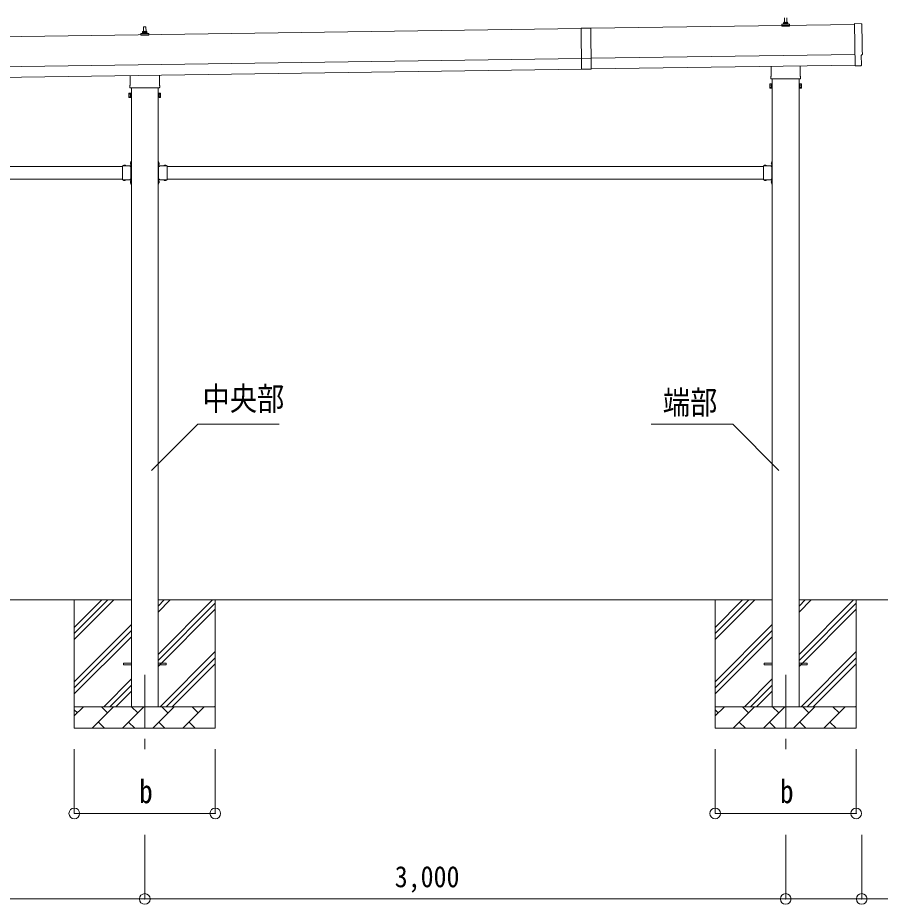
# Model space of a CAD drawing. Units: millimetres, scale not verified. Extents: x -13976 to 14131, y -9754 to 9646.
# Drawn here: x 4192 to 8230, y 2070 to 6217 of the extents above; entities that cross this region are included whole.
import ezdxf
from ezdxf.enums import TextEntityAlignment as Align

# ---------------------------------------------------------------- set-up
doc = ezdxf.new("R2010")
doc.units = ezdxf.units.MM
doc.header["$LTSCALE"] = 50
doc.header["$PDMODE"] = 32
doc.header["$PDSIZE"] = 50
doc.linetypes.add('CHAIN1', pattern=[8, 5, -1, 1, -1])
doc.linetypes.add('USER8', pattern=[4, 3, -1])
for name, color, linetype, lineweight in [('0-2_建具', 4, 'Continuous', 9), ('0-4_設備', 7, 'Continuous', 9), ('0-6_手摺', 5, 'Continuous', 5), ('0-7_ハッチ', 6, 'Continuous', 9)]:
    doc.layers.add(name, color=color, linetype=linetype, lineweight=lineweight)
doc.styles.add('ＭＳ ゴシック', font='')
doc.styles.get('ＭＳ ゴシック').set_extended_font_data('MS Gothic')

msp = doc.modelspace()

# ---------------------------------------------------------------- linework, layer by layer
at = {"layer": '0-2_建具'}
for p, q in [((8109.75, 6185.48), (6874.38, 6167.83)), ((7768.9, 6178.22), (7768.9, 6185.93)), ((7769.29, 6186.72), (7805.02, 6186.72)), ((7769.67, 6186.9), (7776.39, 6188.53)), ((7776.77, 6188.72), (7797.54, 6188.72)), ((7777.15, 6189.5), (7777.15, 6193.72)), ((7778.15, 6193.72), (7796.15, 6193.72)), ((7781.15, 6193.72), (7781.88, 6217.24)), ((7792.43, 6217.24), (7793.15, 6193.72)), ((7797.15, 6189.5), (7797.15, 6193.72)), ((7804.64, 6186.9), (7797.92, 6188.53)), ((7805.4, 6178.22), (7805.4, 6185.93)), ((8109.68, 6190.57), (8112.51, 5992.73)), ((8141.27, 6189.37), (8109.68, 6190.57)), ((6829.38, 6167.19), (1464.43, 6090.55)), ((4768.9, 6135.36), (4768.9, 6143.07)), ((4769.29, 6143.86), (4805.02, 6143.86)), ((4769.67, 6144.05), (4776.39, 6145.68)), ((4776.77, 6145.86), (4797.54, 6145.86)), ((4777.15, 6146.65), (4777.15, 6150.86)), ((4778.15, 6150.86), (4796.15, 6150.86)), ((4781.15, 6150.86), (4781.88, 6174.39)), ((4782.88, 6175.36), (4791.43, 6175.36)), ((4792.43, 6174.39), (4793.15, 6150.86)), ((4797.15, 6146.65), (4797.15, 6150.86)), ((4804.64, 6144.05), (4797.92, 6145.68)), ((4805.4, 6135.36), (4805.4, 6143.07)), ((6829.37, 6168.19), (6874.37, 6168.83)), ((6829.37, 6168.19), (6832.11, 5976.21)), ((6874.37, 6168.83), (6877.11, 5976.85)), ((7805.4, 6178.22), (7768.9, 6178.22)), ((4805.4, 6135.36), (4768.9, 6135.36)), ((1466.43, 5950.56), (6831.38, 6027.2)), ((6876.4, 6026.35), (6831.41, 6025.7)), ((6876.38, 6027.85), (8111.75, 6045.49)), ((8141.19, 6042.53), (8141.79, 6042.54)), ((8141.86, 5995.5), (8141.19, 6042.53)), ((1467.15, 5900.57), (6832.1, 5977.21)), ((6877.11, 5976.85), (6832.11, 5976.21)), ((6877.09, 5977.85), (8112.47, 5995.5)), ((7718.85, 5944.23), (7718.85, 5989.88)), ((7855.45, 5991.83), (7855.45, 5944.23)), ((8112.51, 5992.73), (8112.52, 5991.73)), ((8130.73, 5992.9), (8112.52, 5991.73)), ((8131.4, 5992.27), (8130.73, 5992.9)), ((8132.15, 5992.01), (8139.07, 5992.47)), ((4718.85, 5901.37), (4718.85, 5947.02)), ((4855.45, 5948.97), (4855.45, 5901.37)), ((7717.15, 5935.46), (7717.15, 5940.96)), ((7855.09, 5931.96), (7719.22, 5931.96)), ((7724.65, 5931.96), (7724.65, 2993.74)), ((7849.65, 2993.74), (7849.65, 5931.96)), ((7857.15, 5940.96), (7857.15, 5935.46)), ((4717.15, 5892.6), (4717.15, 5898.1)), ((4857.15, 5898.1), (4857.15, 5892.6)), ((7713.15, 5905.96), (7713.91, 5907.27)), ((7713.15, 5905.96), (7713.15, 5888.96)), ((7720.15, 5907.27), (7713.91, 5907.27)), ((7720.15, 5902.36), (7713.91, 5902.36)), ((7720.15, 5892.55), (7713.91, 5892.55)), ((7720.15, 5887.64), (7720.15, 5907.27)), ((7720.15, 5906.66), (7722.65, 5906.66)), ((7720.15, 5888.26), (7720.15, 5906.66)), ((7722.65, 5907.96), (7724.65, 5907.96)), ((7722.65, 5886.96), (7722.65, 5907.96)), ((7724.65, 5907.96), (7724.65, 5886.96)), ((7849.65, 5907.96), (7849.65, 5886.96)), ((7851.65, 5907.96), (7849.65, 5907.96)), ((7851.65, 5886.96), (7851.65, 5907.96)), ((7854.15, 5906.66), (7851.65, 5906.66)), ((7854.15, 5907.27), (7860.39, 5907.27)), ((7854.15, 5887.64), (7854.15, 5907.27)), ((7854.15, 5888.26), (7854.15, 5906.66)), ((7854.15, 5902.36), (7860.39, 5902.36)), ((7854.15, 5892.55), (7860.39, 5892.55)), ((7861.15, 5905.96), (7860.39, 5907.27)), ((7861.15, 5905.96), (7861.15, 5888.96)), ((4713.15, 5863.1), (4713.91, 5864.41)), ((4713.15, 5863.1), (4713.15, 5846.1)), ((4720.15, 5864.41), (4713.91, 5864.41)), ((4720.15, 5859.51), (4713.91, 5859.51)), ((4720.15, 5849.69), (4713.91, 5849.69)), ((4855.09, 5889.1), (4719.22, 5889.1)), ((4720.15, 5844.79), (4720.15, 5864.41)), ((4720.15, 5863.8), (4722.65, 5863.8)), ((4720.15, 5845.4), (4720.15, 5863.8)), ((4722.65, 5865.1), (4724.65, 5865.1)), ((4722.65, 5844.1), (4722.65, 5865.1)), ((4724.65, 5889.1), (4724.65, 2993.74)), ((4724.65, 5865.1), (4724.65, 5844.1)), ((4849.65, 2993.74), (4849.65, 5889.1)), ((4849.65, 5865.1), (4849.65, 5844.1)), ((4851.65, 5865.1), (4849.65, 5865.1)), ((4851.65, 5844.1), (4851.65, 5865.1)), ((4854.15, 5863.8), (4851.65, 5863.8)), ((4854.15, 5864.41), (4860.39, 5864.41)), ((4854.15, 5844.79), (4854.15, 5864.41)), ((4854.15, 5845.4), (4854.15, 5863.8)), ((4854.15, 5859.51), (4860.39, 5859.51)), ((4854.15, 5849.69), (4860.39, 5849.69)), ((4861.15, 5863.1), (4860.39, 5864.41)), ((4861.15, 5863.1), (4861.15, 5846.1)), ((7713.15, 5888.96), (7713.91, 5887.64)), ((7720.15, 5887.64), (7713.91, 5887.64)), ((7722.65, 5888.26), (7720.15, 5888.26)), ((7724.65, 5886.96), (7722.65, 5886.96)), ((7849.65, 5886.96), (7851.65, 5886.96)), ((7851.65, 5888.26), (7854.15, 5888.26)), ((7854.15, 5887.64), (7860.39, 5887.64)), ((7861.15, 5888.96), (7860.39, 5887.64)), ((4713.15, 5846.1), (4713.91, 5844.79)), ((4720.15, 5844.79), (4713.91, 5844.79)), ((4722.65, 5845.4), (4720.15, 5845.4)), ((4724.65, 5844.1), (4722.65, 5844.1)), ((4849.65, 5844.1), (4851.65, 5844.1)), ((4851.65, 5845.4), (4854.15, 5845.4)), ((4854.15, 5844.79), (4860.39, 5844.79)), ((4861.15, 5846.1), (4860.39, 5844.79)), ((1891.65, 5521.74), (4682.65, 5521.74)), ((4682.65, 5524.74), (4722.65, 5524.74)), ((4682.65, 5524.74), (4682.65, 5458.74)), ((4685.75, 5525.25), (4697.55, 5525.25)), ((4685.75, 5525.25), (4685.75, 5524.74)), ((4685.75, 5524.74), (4697.55, 5524.74)), ((4697.55, 5525.25), (4697.55, 5524.74)), ((4718.65, 5522.74), (4722.65, 5522.74)), ((4718.65, 5520.74), (4718.65, 5522.74)), ((4718.65, 5521.74), (4724.15, 5521.74)), ((4722.65, 5520.74), (4718.65, 5520.74)), ((4722.14, 5540.64), (4722.14, 5528.84)), ((4722.14, 5540.64), (4722.65, 5540.64)), ((4722.14, 5528.84), (4722.65, 5528.84)), ((4722.65, 5544.74), (4722.65, 5524.74)), ((4722.65, 5544.74), (4724.65, 5544.74)), ((4722.65, 5540.64), (4722.65, 5528.84)), ((4724.65, 5537.74), (4722.65, 5537.74)), ((4724.65, 5531.74), (4722.65, 5531.74)), ((4722.65, 5520.74), (4722.65, 5462.74)), ((4724.15, 5521.74), (4724.15, 5461.74)), ((4724.65, 5544.74), (4724.65, 5524.74)), ((4849.65, 5544.74), (4849.65, 5524.74)), ((4851.65, 5544.74), (4849.65, 5544.74)), ((4849.65, 5537.74), (4851.65, 5537.74)), ((4849.65, 5531.74), (4851.65, 5531.74)), ((4850.15, 5521.74), (4850.15, 5461.74)), ((4855.65, 5521.74), (4850.15, 5521.74)), ((4851.65, 5544.74), (4851.65, 5524.74)), ((4851.65, 5540.64), (4851.65, 5528.84)), ((4852.16, 5540.64), (4851.65, 5540.64)), ((4852.16, 5528.84), (4851.65, 5528.84)), ((4891.65, 5524.74), (4851.65, 5524.74)), ((4855.65, 5522.74), (4851.65, 5522.74)), ((4851.65, 5520.74), (4855.65, 5520.74)), ((4851.65, 5520.74), (4851.65, 5462.74)), ((4852.16, 5540.64), (4852.16, 5528.84)), ((4855.65, 5520.74), (4855.65, 5522.74)), ((4876.75, 5525.25), (4876.75, 5524.74)), ((4888.55, 5525.25), (4876.75, 5525.25)), ((4888.55, 5524.74), (4876.75, 5524.74)), ((4888.55, 5525.25), (4888.55, 5524.74)), ((4891.65, 5524.74), (4891.65, 5458.74)), ((4891.65, 5521.74), (7682.65, 5521.74)), ((7682.65, 5524.74), (7722.65, 5524.74)), ((7682.65, 5524.74), (7682.65, 5458.74)), ((7685.75, 5525.25), (7697.55, 5525.25)), ((7685.75, 5525.25), (7685.75, 5524.74)), ((7685.75, 5524.74), (7697.55, 5524.74)), ((7697.55, 5525.25), (7697.55, 5524.74)), ((7718.65, 5522.74), (7722.65, 5522.74)), ((7718.65, 5520.74), (7718.65, 5522.74)), ((7718.65, 5521.74), (7724.15, 5521.74)), ((7722.65, 5520.74), (7718.65, 5520.74)), ((7722.14, 5540.64), (7722.14, 5528.84)), ((7722.14, 5540.64), (7722.65, 5540.64)), ((7722.14, 5528.84), (7722.65, 5528.84)), ((7722.65, 5544.74), (7722.65, 5524.74)), ((7722.65, 5544.74), (7724.65, 5544.74)), ((7722.65, 5540.64), (7722.65, 5528.84)), ((7724.65, 5537.74), (7722.65, 5537.74)), ((7724.65, 5531.74), (7722.65, 5531.74)), ((7722.65, 5520.74), (7722.65, 5462.74)), ((7724.15, 5521.74), (7724.15, 5461.74)), ((7724.65, 5544.74), (7724.65, 5524.74)), ((1891.65, 5461.74), (4682.65, 5461.74)), ((4682.65, 5458.74), (4722.65, 5458.74)), ((4685.75, 5458.74), (4697.55, 5458.74)), ((4685.75, 5458.23), (4685.75, 5458.74)), ((4685.75, 5458.23), (4697.55, 5458.23)), ((4697.55, 5458.23), (4697.55, 5458.74)), ((4718.65, 5462.74), (4718.65, 5460.74)), ((4722.65, 5462.74), (4718.65, 5462.74)), ((4718.65, 5461.74), (4724.15, 5461.74)), ((4722.65, 5460.74), (4718.65, 5460.74)), ((4722.14, 5454.64), (4722.14, 5442.84)), ((4722.14, 5454.64), (4722.65, 5454.64)), ((4722.14, 5442.84), (4722.65, 5442.84)), ((4722.65, 5458.74), (4722.65, 5438.74)), ((4722.65, 5454.64), (4722.65, 5442.84)), ((4724.65, 5451.74), (4722.65, 5451.74)), ((4724.65, 5445.74), (4722.65, 5445.74)), ((4722.65, 5438.74), (4724.65, 5438.74)), ((4724.65, 5458.74), (4724.65, 5438.74)), ((4849.65, 5458.74), (4849.65, 5438.74)), ((4849.65, 5451.74), (4851.65, 5451.74)), ((4849.65, 5445.74), (4851.65, 5445.74)), ((4851.65, 5438.74), (4849.65, 5438.74)), ((4855.65, 5461.74), (4850.15, 5461.74)), ((4851.65, 5462.74), (4855.65, 5462.74)), ((4851.65, 5460.74), (4855.65, 5460.74)), ((4891.65, 5458.74), (4851.65, 5458.74)), ((4851.65, 5458.74), (4851.65, 5438.74)), ((4851.65, 5454.64), (4851.65, 5442.84)), ((4852.16, 5454.64), (4851.65, 5454.64)), ((4852.16, 5442.84), (4851.65, 5442.84)), ((4852.16, 5454.64), (4852.16, 5442.84)), ((4855.65, 5462.74), (4855.65, 5460.74)), ((4888.55, 5458.74), (4876.75, 5458.74)), ((4876.75, 5458.23), (4876.75, 5458.74)), ((4888.55, 5458.23), (4876.75, 5458.23)), ((4888.55, 5458.23), (4888.55, 5458.74)), ((4891.65, 5461.74), (7682.65, 5461.74)), ((7682.65, 5458.74), (7722.65, 5458.74)), ((7685.75, 5458.74), (7697.55, 5458.74)), ((7685.75, 5458.23), (7685.75, 5458.74)), ((7685.75, 5458.23), (7697.55, 5458.23)), ((7697.55, 5458.23), (7697.55, 5458.74)), ((7718.65, 5462.74), (7718.65, 5460.74)), ((7722.65, 5462.74), (7718.65, 5462.74)), ((7718.65, 5461.74), (7724.15, 5461.74)), ((7722.65, 5460.74), (7718.65, 5460.74)), ((7722.14, 5454.64), (7722.14, 5442.84)), ((7722.14, 5454.64), (7722.65, 5454.64)), ((7722.14, 5442.84), (7722.65, 5442.84)), ((7722.65, 5458.74), (7722.65, 5438.74)), ((7722.65, 5454.64), (7722.65, 5442.84)), ((7724.65, 5451.74), (7722.65, 5451.74)), ((7724.65, 5445.74), (7722.65, 5445.74)), ((7722.65, 5438.74), (7724.65, 5438.74)), ((7724.65, 5458.74), (7724.65, 5438.74)), ((4687.15, 3189.24), (4687.15, 3198.24)), ((4687.15, 3198.24), (4724.65, 3198.24)), ((4849.65, 3198.24), (4887.15, 3198.24)), ((4887.15, 3189.24), (4887.15, 3198.24)), ((7687.15, 3189.24), (7687.15, 3198.24)), ((7687.15, 3198.24), (7724.65, 3198.24)), ((7849.65, 3198.24), (7887.15, 3198.24)), ((7887.15, 3189.24), (7887.15, 3198.24)), ((4687.15, 3189.24), (4724.65, 3189.24)), ((4849.65, 3189.24), (4887.15, 3189.24)), ((7687.15, 3189.24), (7724.65, 3189.24)), ((7849.65, 3189.24), (7887.15, 3189.24))]:
    msp.add_line(p, q, dxfattribs=at)
at = {"layer": '0-2_建具', "linetype": 'USER8'}
for p, q in [((4689.15, 5527.35), (4690.51, 5524.58)), ((4690.51, 5524.58), (4691.65, 5523.97)), ((4692.8, 5524.58), (4691.65, 5523.97)), ((4694.15, 5527.35), (4692.8, 5524.58)), ((4720.04, 5537.24), (4722.82, 5535.89)), ((4720.04, 5532.24), (4722.82, 5533.6)), ((4722.82, 5535.89), (4723.43, 5534.74)), ((4722.82, 5533.6), (4723.43, 5534.74)), ((4851.49, 5535.89), (4850.88, 5534.74)), ((4851.49, 5533.6), (4850.88, 5534.74)), ((4854.26, 5537.24), (4851.49, 5535.89)), ((4854.26, 5532.24), (4851.49, 5533.6)), ((4880.15, 5527.35), (4881.51, 5524.58)), ((4881.51, 5524.58), (4882.65, 5523.97)), ((4883.8, 5524.58), (4882.65, 5523.97)), ((4885.15, 5527.35), (4883.8, 5524.58)), ((7689.15, 5527.35), (7690.51, 5524.58)), ((7690.51, 5524.58), (7691.65, 5523.97)), ((7692.8, 5524.58), (7691.65, 5523.97)), ((7694.15, 5527.35), (7692.8, 5524.58)), ((7720.04, 5537.24), (7722.82, 5535.89)), ((7720.04, 5532.24), (7722.82, 5533.6)), ((7722.82, 5535.89), (7723.43, 5534.74)), ((7722.82, 5533.6), (7723.43, 5534.74)), ((4689.15, 5456.13), (4690.51, 5458.91)), ((4690.51, 5458.91), (4691.65, 5459.52)), ((4692.8, 5458.91), (4691.65, 5459.52)), ((4694.15, 5456.13), (4692.8, 5458.91)), ((4720.04, 5451.24), (4722.82, 5449.89)), ((4720.04, 5446.24), (4722.82, 5447.6)), ((4722.82, 5449.89), (4723.43, 5448.74)), ((4722.82, 5447.6), (4723.43, 5448.74)), ((4851.49, 5449.89), (4850.88, 5448.74)), ((4851.49, 5447.6), (4850.88, 5448.74)), ((4854.26, 5451.24), (4851.49, 5449.89)), ((4854.26, 5446.24), (4851.49, 5447.6)), ((4880.15, 5456.13), (4881.51, 5458.91)), ((4881.51, 5458.91), (4882.65, 5459.52)), ((4883.8, 5458.91), (4882.65, 5459.52)), ((4885.15, 5456.13), (4883.8, 5458.91)), ((7689.15, 5456.13), (7690.51, 5458.91)), ((7690.51, 5458.91), (7691.65, 5459.52)), ((7692.8, 5458.91), (7691.65, 5459.52)), ((7694.15, 5456.13), (7692.8, 5458.91)), ((7720.04, 5451.24), (7722.82, 5449.89)), ((7720.04, 5446.24), (7722.82, 5447.6)), ((7722.82, 5449.89), (7723.43, 5448.74)), ((7722.82, 5447.6), (7723.43, 5448.74))]:
    msp.add_line(p, q, dxfattribs=at)
at = {"layer": '0-2_建具', "color": 7, "linetype": 'CHAIN1'}
for p, q in [((4787.15, 3143.74), (4787.15, 2794.74)), ((7787.15, 3143.74), (7787.15, 2794.74))]:
    msp.add_line(p, q, dxfattribs=at)
at = {"layer": '0-2_建具'}
for centre, radius, start, end in [((7769.9, 6185.93), 1, 103.62699, 180), ((7776.15, 6189.5), 1, 283.62699, 0), ((7781.24, 6193.08), 4.13, 90, 171.17633), ((7778.15, 6192.72), 1, 90, 180), ((7790.49, 6193.72), 4.83, 133.60282, 180), ((7783.82, 6193.72), 4.83, 0, 46.39718), ((7793.07, 6193.08), 4.13, 8.82367, 90), ((7796.15, 6192.72), 1, 0, 90), ((7798.15, 6189.5), 1, 180, 256.37301), ((7804.4, 6185.93), 1, 0, 76.37301), ((4769.9, 6143.07), 1, 103.62699, 180), ((4776.15, 6146.65), 1, 283.62699, 0), ((4781.24, 6150.23), 4.13, 90, 171.17633), ((4778.15, 6149.86), 1, 90, 180), ((4782.88, 6174.36), 1, 90, 178.60509), ((4790.49, 6150.86), 4.83, 133.60282, 180), ((4783.82, 6150.86), 4.83, 0, 46.39718), ((4791.43, 6174.36), 1, 1.39491, 90), ((4793.07, 6150.23), 4.13, 8.82367, 90), ((4796.15, 6149.86), 1, 0, 90), ((4798.15, 6146.65), 1, 180, 256.37301), ((4804.4, 6143.07), 1, 0, 76.37301), ((7721.15, 5940.96), 4, 125.09963, 180), ((7721.15, 5935.46), 4, 180, 194.47751), ((7721.15, 5935.46), 4, 194.47751, 241.04498), ((7853.15, 5935.46), 4, 298.95502, 345.52249), ((7853.15, 5940.96), 4, 0, 54.90037), ((7853.15, 5935.46), 4, 345.52249, 360), ((4721.15, 5898.1), 4, 125.09963, 180), ((4721.15, 5892.6), 4, 180, 194.47751), ((4721.15, 5892.6), 4, 194.47751, 241.04498), ((4853.15, 5892.6), 4, 298.95502, 345.52249), ((4853.15, 5898.1), 4, 0, 54.90037), ((4853.15, 5892.6), 4, 345.52249, 360), ((7717.5, 5904.82), 4.34, 145.61575, 214.38425), ((7729.39, 5897.46), 16.24, 162.41205, 197.58795), ((7717.5, 5890.1), 4.34, 145.61575, 214.38425), ((7844.91, 5897.46), 16.24, 342.41205, 17.58795), ((7856.81, 5904.82), 4.34, 325.61575, 34.38425), ((7856.81, 5890.1), 4.34, 325.61575, 34.38425), ((4717.5, 5861.96), 4.34, 145.61575, 214.38425), ((4729.39, 5854.6), 16.24, 162.41205, 197.58795), ((4717.5, 5847.24), 4.34, 145.61575, 214.38425), ((4844.91, 5854.6), 16.24, 342.41205, 17.58795), ((4856.81, 5861.96), 4.34, 325.61575, 34.38425), ((4856.81, 5847.24), 4.34, 325.61575, 34.38425), ((4691.65, 5519.51), 8.23, 44.2189, 135.7811), ((4727.89, 5534.74), 8.23, 134.2189, 225.7811), ((4722.65, 5524.74), 2, 270, 0), ((4851.65, 5524.74), 2, 180, 270), ((4846.42, 5534.74), 8.23, 314.2189, 45.7811), ((4882.65, 5519.51), 8.23, 44.2189, 135.7811), ((7691.65, 5519.51), 8.23, 44.2189, 135.7811), ((7727.89, 5534.74), 8.23, 134.2189, 225.7811), ((7722.65, 5524.74), 2, 270, 0), ((4691.65, 5463.98), 8.23, 224.2189, 315.7811), ((4727.89, 5448.74), 8.23, 134.2189, 225.7811), ((4722.65, 5458.74), 2, 0, 90), ((4851.65, 5458.74), 2, 90, 180), ((4846.42, 5448.74), 8.23, 314.2189, 45.7811), ((4882.65, 5463.98), 8.23, 224.2189, 315.7811), ((7691.65, 5463.98), 8.23, 224.2189, 315.7811), ((7727.89, 5448.74), 8.23, 134.2189, 225.7811), ((7722.65, 5458.74), 2, 0, 90)]:
    msp.add_arc(centre, radius, start, end, dxfattribs=at)
for centre, major_axis, ratio, start_param, end_param in [((8141.16, 6186.37), (3, 0.04), 0.99863, 6.2683889, 7.8016218), ((12907.54, 6184.03), (-4762.89, -68.04), 0.99863, 6.2683889, 6.2976778), ((8141.73, 6046.94), (4.41, 0.06), 0.99863, 4.712389, 6.2976778), ((8132.08, 5993.01), (0.737, -0.68), 0.9974, 4.712389, 5.5252311), ((8138.86, 5995.47), (2.21, -2.04), 0.9974, 5.5252311, 7.0411395)]:
    msp.add_ellipse(centre, major_axis=major_axis, ratio=ratio, start_param=start_param, end_param=end_param, dxfattribs=at)
at = {"layer": '0-4_設備'}
for p, q in [((4724.65, 3493.74), (1849.65, 3493.74)), ((4457.15, 3365.26), (4585.64, 3493.74)), ((4457.15, 3336.98), (4613.92, 3493.74)), ((4457.15, 3308.69), (4642.2, 3493.74)), ((4457.15, 3493.74), (4457.15, 2893.74)), ((4849.65, 3464.92), (4878.48, 3493.74)), ((4849.65, 3436.63), (4906.76, 3493.74)), ((4849.65, 3238.64), (5104.75, 3493.74)), ((7724.65, 3493.74), (4849.65, 3493.74)), ((5117.15, 3493.74), (5117.15, 2893.74)), ((7457.15, 3365.26), (7585.64, 3493.74)), ((7457.15, 3336.98), (7613.92, 3493.74)), ((7457.15, 3308.69), (7642.2, 3493.74)), ((7457.15, 3493.74), (7457.15, 2893.74)), ((8441.77, 3493.74), (7849.65, 3493.74)), ((7849.65, 3464.92), (7878.48, 3493.74)), ((7849.65, 3436.63), (7906.76, 3493.74)), ((7849.65, 3238.64), (8104.75, 3493.74)), ((8117.15, 3493.74), (8117.15, 2893.74)), ((4849.65, 3210.36), (5117.15, 3477.86)), ((4849.65, 3182.08), (5117.15, 3449.58)), ((7849.65, 3210.36), (8117.15, 3477.86)), ((7849.65, 3182.08), (8117.15, 3449.58)), ((4457.15, 3110.7), (4724.65, 3378.2)), ((7457.15, 3110.7), (7724.65, 3378.2)), ((4457.15, 3082.42), (4724.65, 3349.92)), ((4457.15, 3054.13), (4724.65, 3321.63)), ((7457.15, 3082.42), (7724.65, 3349.92)), ((7457.15, 3054.13), (7724.65, 3321.63)), ((4859.31, 2993.74), (5117.15, 3251.59)), ((7859.31, 2993.74), (8117.15, 3251.59)), ((4887.59, 2993.74), (5117.15, 3223.3)), ((4915.88, 2993.74), (5117.15, 3195.02)), ((7887.59, 2993.74), (8117.15, 3223.3)), ((7915.88, 2993.74), (8117.15, 3195.02)), ((4594.75, 2993.74), (4724.65, 3123.64)), ((7594.75, 2993.74), (7724.65, 3123.64)), ((4623.04, 2993.74), (4724.65, 3095.36)), ((7623.04, 2993.74), (7724.65, 3095.36)), ((4651.32, 2993.74), (4724.65, 3067.08)), ((7651.32, 2993.74), (7724.65, 3067.08)), ((4457.15, 2950.85), (4500.05, 2993.74)), ((4457.15, 2993.74), (5117.15, 2993.74)), ((4541.47, 2893.74), (4641.47, 2993.74)), ((4612.91, 2965.19), (4584.36, 2993.74)), ((4682.89, 2893.74), (4782.89, 2993.74)), ((4754.34, 2965.19), (4725.78, 2993.74)), ((4824.31, 2893.74), (4924.31, 2993.74)), ((4895.76, 2965.19), (4867.2, 2993.74)), ((4965.73, 2893.74), (5065.73, 2993.74)), ((5037.18, 2965.19), (5008.62, 2993.74)), ((5113.87, 2993.74), (5117.15, 2997.03)), ((7457.15, 2950.85), (7500.05, 2993.74)), ((7457.15, 2993.74), (8117.15, 2993.74)), ((7541.47, 2893.74), (7641.47, 2993.74)), ((7612.91, 2965.19), (7584.36, 2993.74)), ((7682.89, 2893.74), (7782.89, 2993.74)), ((7754.34, 2965.19), (7725.78, 2993.74)), ((7824.31, 2893.74), (7924.31, 2993.74)), ((7895.76, 2965.19), (7867.2, 2993.74)), ((7965.73, 2893.74), (8065.73, 2993.74)), ((8037.18, 2965.19), (8008.62, 2993.74)), ((8113.87, 2993.74), (8117.15, 2997.03)), ((4471.49, 2965.19), (4457.15, 2979.53)), ((7471.49, 2965.19), (7457.15, 2979.53)), ((4570.02, 2922.3), (4598.57, 2893.74)), ((4711.44, 2922.3), (4740, 2893.74)), ((4852.86, 2922.3), (4881.42, 2893.74)), ((4994.29, 2922.3), (5022.84, 2893.74)), ((7570.02, 2922.3), (7598.57, 2893.74)), ((7711.44, 2922.3), (7740, 2893.74)), ((7852.86, 2922.3), (7881.42, 2893.74)), ((7994.29, 2922.3), (8022.84, 2893.74)), ((5117.15, 2893.74), (4457.15, 2893.74)), ((8117.15, 2893.74), (7457.15, 2893.74))]:
    msp.add_line(p, q, dxfattribs=at)
at = {"layer": '0-6_手摺', "color": 6, "lineweight": 9}
for p, q in [((4457.15, 2494.74), (4457.15, 2794.74)), ((5117.15, 2494.74), (5117.15, 2794.74)), ((7457.15, 2494.74), (7457.15, 2794.74)), ((8117.15, 2494.74), (8117.15, 2794.74)), ((4457.15, 2494.74), (5117.15, 2494.74)), ((7457.15, 2494.74), (8117.15, 2494.74)), ((4787.15, 2094.74), (4787.15, 2394.74)), ((7787.15, 2094.74), (7787.15, 2394.74)), ((8143.15, 2094.74), (8143.15, 2394.74)), ((1787.15, 2094.74), (4787.15, 2094.74)), ((4787.15, 2094.74), (7787.15, 2094.74)), ((7787.15, 2094.74), (8143.15, 2094.74)), ((8143.15, 2094.74), (8837.46, 2094.74))]:
    msp.add_line(p, q, dxfattribs=at)
at = {"layer": '0-6_手摺', "color": 6}
for p in [(4457.15, 2494.74), (5117.15, 2494.74), (7457.15, 2494.74), (8117.15, 2494.74), (4787.15, 2094.74), (7787.15, 2094.74), (8143.15, 2094.74)]:
    msp.add_point(p, dxfattribs=at)
at = {"layer": '0-7_ハッチ'}
for p, q in [((5034.79, 4315.82), (4818.78, 4099.81)), ((5416.1, 4315.82), (5034.79, 4315.82)), ((7158.2, 4315.82), (7539.52, 4315.82)), ((7539.52, 4315.82), (7755.52, 4099.81))]:
    msp.add_line(p, q, dxfattribs=at)

# ---------------------------------------------------------------- texts
at = {"layer": '0-6_手摺', "color": 7, "style": 'ＭＳ ゴシック'}
for s, height, width, p in [('b', 110, 0.85, (4760.9, 2509.74)), ('b', 110, 0.85, (7760.9, 2509.74)), ('3,000', 98.97, 0.9, (5957.15, 2119.74))]:
    msp.add_text(s, height=height, dxfattribs=dict(at, width=width)).set_placement(p, align=Align.BOTTOM_LEFT)
at = {"layer": '0-7_ハッチ', "color": 7, "style": 'ＭＳ ゴシック', "width": 0.85}
for s, p in [('中央部', (5057.42, 4347.17)), ('端部', (7211.91, 4329.51))]:
    msp.add_text(s, height=110, dxfattribs=at).set_placement(p, align=Align.BOTTOM_LEFT)

doc.saveas('drawing.dxf')
